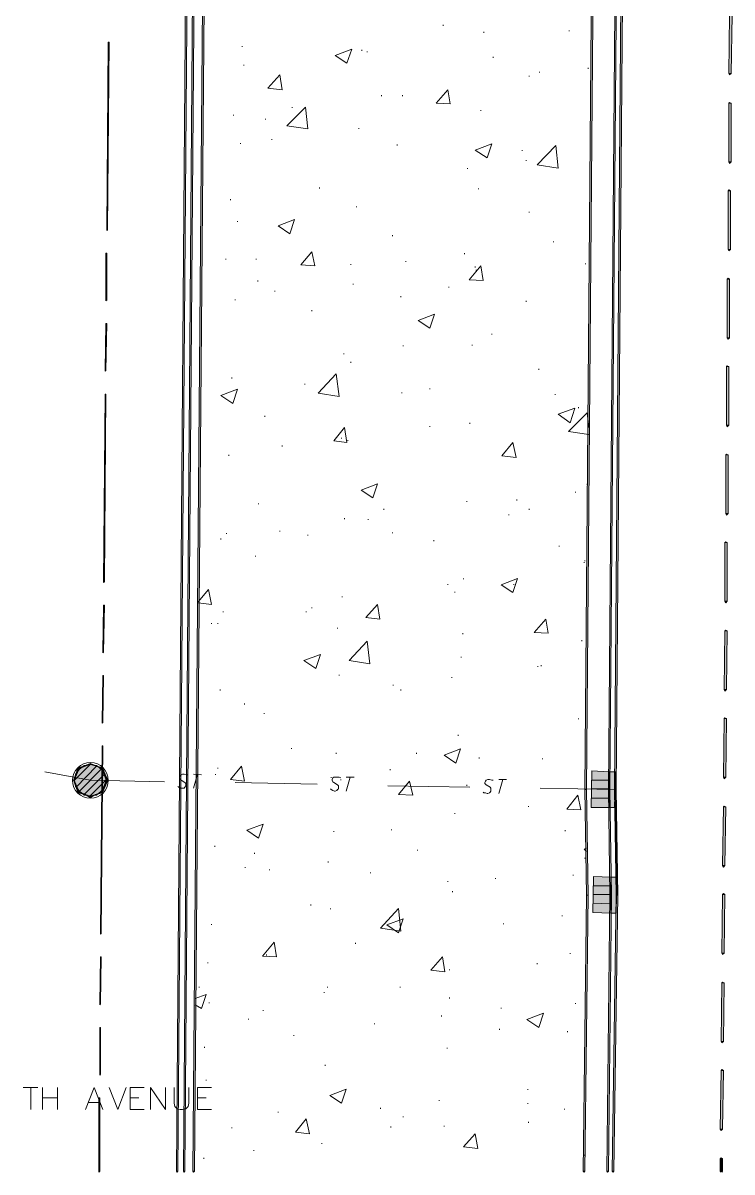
# Model space of a CAD drawing. Header units: inches. Extents: x 10 to 486, y 7 to 426.
# Drawn here: x 423.1 to 483.5, y 7.3 to 105.3 of the extents above; entities that cross this region are included whole.
import ezdxf

# ---------------------------------------------------------------- set-up
doc = ezdxf.new("R2010")
doc.units = ezdxf.units.IN
doc.header["$LTSCALE"] = 3
doc.header["$MEASUREMENT"] = 0
doc.layers.add('PDF_Geometry', color=7, linetype='Continuous', true_color=0x999999)
doc.layers.add('PDF_Solid Fills', color=7, linetype='Continuous')

msp = doc.modelspace()

# ---------------------------------------------------------------- hatches: boundary and pattern name
at = {"layer": 'PDF_Solid Fills', "true_color": 0x767676, "transparency": 33554559}
for points in [[(473.477, 340.55), (473.41, 340.55), (470.943, 39.95), (471.077, 39.95), (473.543, 340.55)], [(475.477, 340.55), (475.41, 340.55), (472.943, 39.95), (473.077, 39.95), (475.543, 340.55)], [(475.943, 340.55), (475.877, 340.55), (473.477, 39.95), (473.61, 39.95), (476.01, 340.55)], [(471.01, 39.95), (470.943, 39.95), (471.077, 30.95), (471.21, 30.95), (471.077, 39.95)], [(473.01, 39.95), (472.943, 39.95), (473.077, 30.95), (473.21, 30.95), (473.077, 39.95)], [(473.543, 39.95), (473.477, 39.95), (473.61, 30.95), (473.743, 30.95), (473.61, 39.95)], [(471.143, 30.95), (471.077, 30.95), (470.81, 7.417), (470.943, 7.417), (471.21, 30.95)], [(473.143, 30.95), (473.077, 30.95), (472.81, 7.417), (472.943, 7.417), (473.21, 30.95)], [(473.677, 30.95), (473.61, 30.95), (473.277, 7.417), (473.41, 7.417), (473.743, 30.95)]]:
    msp.add_hatch(color=8, dxfattribs=at).paths.add_polyline_path(points)
at = {"layer": 'PDF_Solid Fills', "transparency": 33554559}
for points in [[(483.277, 101.017), (483.41, 101.017), (483.477, 106.017), (483.277, 106.017), (483.21, 101.017)], [(483.277, 93.483), (483.41, 93.483), (483.41, 98.483), (483.21, 98.483), (483.21, 93.483)], [(483.21, 86.017), (483.343, 86.017), (483.343, 91.017), (483.143, 91.017), (483.143, 86.017)], [(483.143, 78.483), (483.277, 78.483), (483.277, 83.483), (483.077, 83.483), (483.077, 78.483)], [(483.077, 71.017), (483.21, 71.017), (483.21, 76.017), (483.01, 76.017), (483.01, 71.017)], [(483.01, 63.483), (483.143, 63.483), (483.143, 68.483), (482.943, 68.483), (482.943, 63.483)], [(482.943, 56.017), (483.077, 56.017), (483.077, 61.017), (482.877, 61.017), (482.877, 56.017)], [(482.877, 48.483), (483.01, 48.483), (483.077, 53.483), (482.877, 53.483), (482.81, 48.483)], [(482.81, 41.017), (482.943, 41.017), (483.01, 46.017), (482.81, 46.017), (482.743, 41.017)], [(482.743, 33.483), (482.877, 33.483), (482.943, 38.483), (482.743, 38.483), (482.677, 33.483)], [(482.677, 26.017), (482.81, 26.017), (482.877, 31.017), (482.677, 31.017), (482.61, 26.017)], [(482.61, 18.483), (482.743, 18.483), (482.81, 23.483), (482.61, 23.483), (482.543, 18.483)], [(482.543, 11.017), (482.677, 11.017), (482.743, 16.017), (482.543, 16.017), (482.477, 11.017)], [(482.543, 7.417), (482.677, 7.417), (482.677, 8.483), (482.477, 8.483), (482.477, 7.417)]]:
    msp.add_hatch(color=256, dxfattribs=at).paths.add_polyline_path(points)

# ---------------------------------------------------------------- linework, layer by layer
at = {"layer": 'PDF_Geometry', "color": 8, "lineweight": 5, "true_color": 0x767676}
for points in [[(473.477, 340.55), (473.41, 340.55), (470.943, 39.95), (471.077, 39.95), (473.543, 340.55)], [(475.477, 340.55), (475.41, 340.55), (472.943, 39.95), (473.077, 39.95), (475.543, 340.55)], [(475.943, 340.55), (475.877, 340.55), (473.477, 39.95), (473.61, 39.95), (476.01, 340.55)], [(436.143, 7.417), (436.277, 7.417), (437.343, 144.95), (437.21, 144.95)], [(436.743, 7.417), (436.877, 7.417), (437.943, 144.75), (437.81, 144.75)], [(437.543, 7.417), (437.677, 7.417), (438.81, 144.617), (438.677, 144.617)], [(471.01, 39.95), (470.943, 39.95), (471.077, 30.95), (471.21, 30.95), (471.077, 39.95)], [(473.01, 39.95), (472.943, 39.95), (473.077, 30.95), (473.21, 30.95), (473.077, 39.95)], [(473.543, 39.95), (473.477, 39.95), (473.61, 30.95), (473.743, 30.95), (473.61, 39.95)], [(471.143, 30.95), (471.077, 30.95), (470.81, 7.417), (470.943, 7.417), (471.21, 30.95)], [(473.143, 30.95), (473.077, 30.95), (472.81, 7.417), (472.943, 7.417), (473.21, 30.95)], [(473.677, 30.95), (473.61, 30.95), (473.277, 7.417), (473.41, 7.417), (473.743, 30.95)]]:
    msp.add_lwpolyline(points, close=True, dxfattribs=at)
at = {"layer": 'PDF_Geometry', "color": 7, "lineweight": 5}
for points in [[(483.277, 101.017), (483.41, 101.017), (483.477, 106.017), (483.277, 106.017), (483.21, 101.017)], [(430.277, 87.683), (430.41, 103.683), (430.343, 103.683), (430.21, 87.683)], [(483.277, 93.483), (483.41, 93.483), (483.41, 98.483), (483.21, 98.483), (483.21, 93.483)], [(483.21, 86.017), (483.343, 86.017), (483.343, 91.017), (483.143, 91.017), (483.143, 86.017)], [(430.143, 85.683), (430.143, 81.683), (430.21, 81.683), (430.21, 85.683)], [(483.143, 78.483), (483.277, 78.483), (483.277, 83.483), (483.077, 83.483), (483.077, 78.483)], [(430.143, 75.683), (430.21, 79.683), (430.143, 79.683), (430.077, 75.683)], [(483.077, 71.017), (483.21, 71.017), (483.21, 76.017), (483.01, 76.017), (483.01, 71.017)], [(430.01, 57.683), (430.143, 73.683), (430.077, 73.683), (429.943, 57.683)], [(483.01, 63.483), (483.143, 63.483), (483.143, 68.483), (482.943, 68.483), (482.943, 63.483)], [(482.943, 56.017), (483.077, 56.017), (483.077, 61.017), (482.877, 61.017), (482.877, 56.017)], [(429.943, 51.683), (430.01, 55.683), (429.943, 55.683), (429.877, 51.683)], [(482.877, 48.483), (483.01, 48.483), (483.077, 53.483), (482.877, 53.483), (482.81, 48.483)], [(429.877, 45.683), (429.943, 49.683), (429.877, 49.683), (429.81, 45.683)], [(482.81, 41.017), (482.943, 41.017), (483.01, 46.017), (482.81, 46.017), (482.743, 41.017)], [(429.743, 27.683), (429.877, 43.683), (429.81, 43.683), (429.677, 27.683)], [(482.743, 33.483), (482.877, 33.483), (482.943, 38.483), (482.743, 38.483), (482.677, 33.483)], [(482.677, 26.017), (482.81, 26.017), (482.877, 31.017), (482.677, 31.017), (482.61, 26.017)], [(429.677, 21.683), (429.743, 25.683), (429.677, 25.683), (429.61, 21.683)], [(482.61, 18.483), (482.743, 18.483), (482.81, 23.483), (482.61, 23.483), (482.543, 18.483)], [(429.61, 19.683), (429.61, 15.683), (429.677, 15.683), (429.677, 19.683)], [(482.543, 11.017), (482.677, 11.017), (482.743, 16.017), (482.543, 16.017), (482.477, 11.017)], [(429.543, 13.683), (429.543, 7.417), (429.61, 7.417), (429.61, 13.683)], [(482.543, 7.417), (482.677, 7.417), (482.677, 8.483), (482.477, 8.483), (482.477, 7.417)]]:
    msp.add_lwpolyline(points, close=True, dxfattribs=at)
at = {"layer": 'PDF_Geometry', "lineweight": 13}
for points in [[(458.877, 105.15), (458.877, 105.083)], [(462.343, 104.55), (462.343, 104.483)], [(469.61, 104.683), (469.61, 104.617)], [(441.743, 103.35), (441.743, 103.283)], [(451.943, 103.017), (451.943, 102.95)], [(452.41, 102.883), (452.41, 102.817)], [(463.143, 102.417), (463.143, 102.35)], [(441.877, 101.75), (441.877, 101.683)], [(467.077, 101.15), (467.077, 101.083)], [(471.21, 101.483), (471.21, 101.417)], [(466.21, 100.817), (466.21, 100.75)], [(453.61, 99.15), (453.61, 99.083)], [(455.41, 99.15), (455.41, 99.083)], [(446.01, 98.15), (446.01, 98.083)], [(441.01, 97.483), (441.01, 97.417)], [(443.743, 97.15), (443.743, 97.083)], [(462.077, 97.883), (462.077, 97.817)], [(451.677, 96.35), (451.677, 96.283)], [(441.61, 95.083), (441.61, 95.017)], [(444.277, 95.417), (444.277, 95.35)], [(454.943, 94.95), (454.943, 94.883)], [(465.61, 94.483), (465.61, 94.417)], [(465.943, 93.617), (465.943, 93.55)], [(460.943, 92.95), (460.943, 92.883)], [(448.343, 91.283), (448.343, 91.217)], [(461.877, 91.217), (461.877, 91.15)], [(440.743, 90.283), (440.743, 90.217)], [(451.477, 89.683), (451.477, 89.617)], [(466.21, 89.217), (466.21, 89.15)], [(441.343, 88.417), (441.343, 88.35)], [(454.543, 87.217), (454.543, 87.15)], [(468.277, 86.683), (468.277, 86.617)], [(460.677, 85.683), (460.677, 85.617)], [(440.343, 85.217), (440.343, 85.15)], [(442.943, 85.217), (442.943, 85.15)], [(451.01, 84.75), (451.01, 84.683)], [(455.677, 85.017), (455.677, 84.95)], [(461.61, 84.55), (461.61, 84.483)], [(461.677, 84.283), (461.677, 84.217)], [(471.01, 84.817), (471.01, 84.75)], [(443.077, 83.35), (443.077, 83.283)], [(444.543, 82.483), (444.543, 82.417)], [(451.21, 83.083), (451.21, 83.017)], [(459.343, 82.817), (459.343, 82.75)], [(441.143, 81.75), (441.143, 81.683)], [(455.277, 82.017), (455.277, 81.95)], [(465.943, 81.617), (465.943, 81.55)], [(447.677, 80.817), (447.677, 80.75)], [(463.01, 78.817), (463.01, 78.75)], [(455.477, 77.817), (455.477, 77.75)], [(461.343, 77.883), (461.343, 77.817)], [(450.41, 77.15), (450.41, 77.083)], [(451.01, 76.417), (451.01, 76.35)], [(467.01, 75.817), (467.01, 75.75)], [(440.877, 75.083), (440.877, 75.017)], [(447.077, 74.55), (447.077, 74.483)], [(455.343, 73.817), (455.343, 73.75)], [(457.743, 74.15), (457.743, 74.083)], [(468.41, 73.683), (468.41, 73.617)], [(470.41, 72.55), (470.41, 72.483)], [(443.677, 71.817), (443.677, 71.75)], [(471.277, 70.217), (469.543, 70.483), (471.143, 72.083), (471.277, 70.817)], [(457.743, 70.95), (457.743, 70.883)], [(461.143, 71.217), (461.143, 71.15)], [(450.21, 69.95), (450.21, 69.883)], [(450.743, 69.75), (450.743, 69.683)], [(445.143, 69.283), (445.143, 69.217)], [(440.61, 68.483), (440.61, 68.417)], [(471.143, 66.017), (471.143, 65.95)], [(465.143, 64.683), (465.143, 64.617)], [(470.143, 65.35), (470.143, 65.283)], [(443.143, 64.35), (443.143, 64.283)], [(453.81, 63.883), (453.81, 63.817)], [(460.877, 64.55), (460.877, 64.483)], [(466.21, 63.883), (466.21, 63.817)], [(450.477, 63.083), (450.477, 63.017)], [(452.477, 63.017), (452.477, 62.95)], [(464.477, 63.417), (464.477, 63.35)], [(440.41, 61.817), (440.41, 61.75)], [(444.943, 62.017), (444.943, 61.95)], [(454.543, 61.883), (454.543, 61.817)], [(439.943, 61.35), (439.943, 61.283)], [(447.343, 61.683), (447.343, 61.617)], [(458.077, 61.217), (458.077, 61.15)], [(468.743, 60.75), (468.743, 60.683)], [(442.877, 59.883), (442.877, 59.817)], [(470.877, 59.35), (470.877, 59.283)], [(470.943, 59.483), (470.943, 59.417)], [(460.61, 57.95), (460.61, 57.883)], [(438.01, 55.95), (438.877, 57.017), (439.143, 55.75), (438.01, 55.883)], [(459.277, 57.483), (459.277, 57.417)], [(464.877, 57.483), (464.877, 57.417)], [(450.277, 56.417), (450.277, 56.35)], [(459.877, 56.817), (459.877, 56.75)], [(440.143, 55.15), (440.143, 55.083)], [(447.21, 55.15), (447.21, 55.083)], [(447.677, 55.483), (447.677, 55.417)], [(439.143, 54.15), (439.143, 54.083)], [(439.677, 54.15), (439.677, 54.083)], [(449.877, 53.75), (449.877, 53.683)], [(460.543, 53.283), (460.543, 53.217)], [(470.677, 52.683), (470.677, 52.617)], [(460.41, 51.283), (460.41, 51.217)], [(466.943, 50.483), (466.943, 50.417)], [(467.21, 50.55), (467.21, 50.483)], [(450.01, 49.75), (450.01, 49.683)], [(459.61, 49.55), (459.61, 49.483)], [(439.877, 48.483), (439.877, 48.417)], [(454.61, 48.883), (454.61, 48.817)], [(455.277, 48.483), (455.277, 48.417)], [(441.943, 47.283), (441.943, 47.217)], [(443.61, 46.483), (443.61, 46.417)], [(470.41, 46.017), (470.41, 45.95)], [(460.143, 44.617), (460.143, 44.55)], [(445.943, 43.483), (445.943, 43.417)], [(449.743, 43.083), (449.743, 43.017)], [(456.61, 43.083), (456.61, 43.017)], [(461.943, 42.683), (461.943, 42.617)], [(467.343, 42.617), (467.343, 42.55)], [(424.943, 41.483), (428.81, 40.75), (435.143, 40.617)], [(427.477, 40.75), (428.81, 42.083)], [(428.81, 39.417), (430.143, 40.75), (430.077, 41.283), (429.743, 41.683), (429.343, 42.017), (428.81, 42.083), (428.277, 42.017), (427.877, 41.683), (427.543, 41.283), (427.477, 40.75), (427.543, 40.217), (427.877, 39.817), (428.277, 39.483), (428.81, 39.417), (429.343, 39.483), (429.743, 39.817), (430.077, 40.217), (430.143, 40.75)], [(427.61, 40.15), (429.343, 41.95)], [(427.877, 39.817), (429.743, 41.683)], [(428.277, 39.55), (430.01, 41.283)], [(436.277, 40.217), (436.343, 40.15), (436.477, 40.083), (436.81, 40.083), (436.877, 40.15), (436.943, 40.283), (436.943, 40.483), (436.877, 40.55), (436.543, 40.75), (436.477, 40.817), (436.41, 40.95), (436.41, 41.017), (436.477, 41.15), (436.543, 41.217), (436.677, 41.283), (436.81, 41.283), (437.01, 41.217), (437.143, 41.217)], [(437.61, 40.083), (437.943, 41.283)], [(437.61, 41.283), (438.277, 41.217)], [(439.477, 41.283), (439.477, 41.217)], [(439.677, 41.817), (439.677, 41.75)], [(454.343, 41.683), (454.343, 41.617)], [(441.143, 40.55), (448.143, 40.417)], [(449.277, 40.017), (449.343, 39.95), (449.477, 39.883), (449.61, 39.817), (449.677, 39.817), (449.81, 39.883), (449.877, 39.95), (449.943, 40.017), (449.943, 40.283), (449.877, 40.35), (449.543, 40.55), (449.477, 40.617), (449.41, 40.75), (449.41, 40.817), (449.477, 40.95), (449.543, 41.017), (450.01, 41.017), (450.143, 40.95)], [(449.343, 41.017), (449.343, 40.95)], [(450.143, 40.817), (450.143, 40.75)], [(450.61, 39.817), (450.943, 41.017)], [(450.61, 41.017), (451.277, 41.017)], [(454.143, 40.283), (461.143, 40.15)], [(460.877, 40.35), (460.877, 40.283)], [(462.277, 39.75), (462.343, 39.683), (462.477, 39.683), (462.61, 39.617), (462.677, 39.617), (462.81, 39.683), (462.877, 39.75), (462.943, 39.817), (462.943, 40.083), (462.877, 40.15), (462.543, 40.35), (462.477, 40.417), (462.41, 40.483), (462.41, 40.55), (462.477, 40.683), (462.543, 40.75), (462.677, 40.817), (462.81, 40.817), (463.01, 40.75), (463.143, 40.75)], [(463.61, 39.617), (463.943, 40.817)], [(463.61, 40.817), (464.277, 40.817)], [(473.01, 40.75), (471.543, 40.75)], [(467.143, 40.083), (473.543, 39.95), (473.677, 30.95)], [(470.21, 39.35), (470.21, 39.283)], [(473.01, 39.217), (471.477, 39.217)], [(473.01, 40.017), (471.543, 40.017)], [(466.143, 38.55), (466.143, 38.483)], [(459.877, 37.95), (459.877, 37.883)], [(449.543, 36.417), (449.543, 36.35)], [(454.477, 36.55), (454.477, 36.483)], [(469.277, 36.483), (469.277, 36.417)], [(439.41, 35.15), (439.41, 35.083)], [(442.81, 34.55), (442.81, 34.483)], [(456.677, 34.817), (456.677, 34.75)], [(471.077, 34.683), (470.877, 34.883), (471.077, 34.95)], [(442.01, 33.35), (442.01, 33.283)], [(449.077, 33.817), (449.077, 33.75)], [(470.943, 34.15), (470.943, 34.083)], [(444.077, 33.15), (444.077, 33.083)], [(452.677, 32.883), (452.677, 32.817)], [(463.343, 32.417), (463.343, 32.35)], [(469.943, 32.683), (469.943, 32.617)], [(459.277, 32.15), (459.277, 32.083)], [(473.143, 31.75), (471.677, 31.75)], [(459.677, 31.283), (459.677, 31.217)], [(473.143, 31.017), (471.677, 31.017)], [(447.61, 30.15), (447.61, 30.083)], [(449.277, 29.817), (449.277, 29.75)], [(473.143, 30.217), (471.61, 30.283)], [(439.143, 28.483), (439.143, 28.417)], [(464.01, 28.55), (464.01, 28.483)], [(469.01, 29.217), (469.01, 29.15)], [(451.41, 26.883), (451.41, 26.817)], [(443.81, 25.883), (443.81, 25.817)], [(469.677, 26.017), (469.677, 25.95)], [(438.81, 25.217), (438.81, 25.15)], [(459.41, 24.617), (459.41, 24.55)], [(466.877, 25.15), (466.877, 25.083)], [(438.077, 23.15), (438.077, 23.083)], [(448.743, 22.683), (448.743, 22.617)], [(449.01, 23.15), (449.01, 23.083)], [(455.21, 23.15), (455.21, 23.083)], [(437.743, 22.15), (438.677, 22.483), (438.277, 21.283), (437.743, 21.617)], [(438.943, 21.817), (438.943, 21.75)], [(459.41, 22.217), (459.41, 22.15)], [(470.143, 21.75), (470.143, 21.683)], [(443.543, 21.15), (443.543, 21.083)], [(458.743, 20.683), (458.743, 20.617)], [(463.81, 21.35), (463.81, 21.283)], [(442.277, 20.417), (442.277, 20.35)], [(453.01, 20.017), (453.01, 19.95)], [(446.143, 19.017), (446.143, 18.95)], [(463.677, 19.55), (463.677, 19.483)], [(469.477, 19.35), (469.477, 19.283)], [(438.543, 18.017), (438.543, 17.95)], [(459.21, 17.95), (459.21, 17.883)], [(448.81, 16.483), (448.81, 16.417)], [(438.677, 15.217), (438.677, 15.15)], [(466.077, 14.417), (466.077, 14.35)], [(453.543, 12.817), (453.543, 12.75)], [(458.543, 13.483), (458.543, 13.417)], [(466.077, 13.217), (466.077, 13.15)], [(469.21, 12.75), (469.21, 12.683)], [(444.81, 12.483), (444.81, 12.417)], [(455.477, 12.083), (455.477, 12.017)], [(440.877, 11.15), (440.877, 11.083)], [(454.41, 11.217), (454.41, 11.15)], [(458.943, 11.283), (458.943, 11.217)], [(466.143, 11.617), (466.143, 11.55)], [(448.543, 9.817), (448.543, 9.75)], [(442.743, 9.217), (442.743, 9.15)], [(438.477, 8.55), (438.477, 8.483)], [(470.877, 8.817), (470.877, 8.75)]]:
    msp.add_lwpolyline(points, dxfattribs=at)
at = {"layer": 'PDF_Geometry', "color": 7, "lineweight": 5}
for points in [[(430.343, 103.683), (430.41, 103.683)], [(483.41, 101.017), (483.277, 100.883), (483.21, 101.017)], [(483.21, 98.483), (483.277, 98.55), (483.41, 98.483)], [(483.41, 93.483), (483.277, 93.35), (483.21, 93.483)], [(483.143, 91.017), (483.21, 91.083), (483.343, 91.017)], [(430.277, 87.683), (430.21, 87.617), (430.21, 87.683)], [(430.143, 85.683), (430.21, 85.683)], [(483.343, 86.017), (483.21, 85.883), (483.143, 86.017)], [(483.077, 83.483), (483.143, 83.55), (483.277, 83.483)], [(430.21, 81.683), (430.143, 81.617), (430.143, 81.683)], [(430.143, 79.683), (430.21, 79.683)], [(483.277, 78.483), (483.143, 78.35), (483.077, 78.483)], [(430.143, 75.683), (430.077, 75.617), (430.077, 75.683)], [(483.01, 76.017), (483.077, 76.083), (483.21, 76.017)], [(430.077, 73.683), (430.143, 73.683)], [(483.21, 71.017), (483.077, 70.883), (483.01, 71.017)], [(482.943, 68.483), (483.01, 68.55), (483.143, 68.483)], [(483.143, 63.483), (483.01, 63.35), (482.943, 63.483)], [(482.877, 61.017), (482.943, 61.083), (483.077, 61.017)], [(430.01, 57.683), (429.943, 57.617), (429.943, 57.683)], [(483.077, 56.017), (482.943, 55.883), (482.877, 56.017)], [(429.943, 55.683), (430.01, 55.683)], [(482.877, 53.483), (482.943, 53.55), (483.077, 53.483)], [(429.943, 51.683), (429.877, 51.617), (429.877, 51.683)], [(429.877, 49.683), (429.943, 49.683)], [(483.01, 48.483), (482.877, 48.35), (482.81, 48.483)], [(482.81, 46.017), (482.877, 46.083), (483.01, 46.017)], [(429.877, 45.683), (429.81, 45.617), (429.81, 45.683)], [(429.81, 43.683), (429.877, 43.683)], [(482.943, 41.017), (482.81, 40.883), (482.743, 41.017)], [(482.743, 38.483), (482.81, 38.55), (482.943, 38.483)], [(482.877, 33.483), (482.743, 33.35), (482.677, 33.483)], [(482.677, 31.017), (482.743, 31.083), (482.877, 31.017)], [(429.743, 27.683), (429.677, 27.617), (429.677, 27.683)], [(429.677, 25.683), (429.743, 25.683)], [(482.81, 26.017), (482.677, 25.883), (482.61, 26.017)], [(482.61, 23.483), (482.677, 23.55), (482.81, 23.483)], [(429.677, 21.683), (429.61, 21.617), (429.61, 21.683)], [(429.61, 19.683), (429.677, 19.683)], [(482.743, 18.483), (482.61, 18.35), (482.543, 18.483)], [(429.677, 15.683), (429.61, 15.617), (429.61, 15.683)], [(482.543, 16.017), (482.61, 16.083), (482.743, 16.017)], [(429.543, 13.683), (429.61, 13.683)], [(482.677, 11.017), (482.543, 10.883), (482.477, 11.017)], [(482.477, 8.483), (482.543, 8.55), (482.677, 8.483)], [(429.61, 7.417), (429.543, 7.35), (429.543, 7.417)], [(482.543, 7.35), (482.477, 7.417)], [(482.677, 7.417), (482.61, 7.35)]]:
    msp.add_lwpolyline(points, dxfattribs=at)
at = {"layer": 'PDF_Geometry', "lineweight": 13}
for points in [[(451.077, 103.083), (450.677, 101.883), (449.677, 102.55)], [(444.943, 100.883), (445.143, 99.617), (443.943, 99.75)], [(459.277, 99.617), (459.477, 98.417), (458.277, 98.483)], [(447.343, 96.283), (445.543, 96.55), (447.143, 98.15)], [(463.01, 95.017), (462.61, 93.817), (461.61, 94.483)], [(468.677, 92.95), (466.877, 93.217), (468.477, 94.883)], [(446.21, 88.55), (445.81, 87.35), (444.81, 88.017)], [(447.677, 85.817), (447.943, 84.617), (446.743, 84.683)], [(462.077, 84.617), (462.277, 83.35), (461.077, 83.417)], [(458.143, 80.483), (457.743, 79.283), (456.743, 79.95)], [(450.01, 73.483), (448.21, 73.75), (449.743, 75.417)], [(441.343, 74.083), (440.943, 72.883), (439.943, 73.55)], [(470.077, 72.483), (469.677, 71.217), (468.677, 71.95)], [(450.477, 70.817), (450.677, 69.55), (449.543, 69.683)], [(464.81, 69.55), (465.077, 68.283), (463.877, 68.417)], [(453.277, 66.017), (452.877, 64.817), (451.877, 65.483)], [(465.21, 57.95), (464.81, 56.75), (463.81, 57.417)], [(453.277, 55.75), (453.477, 54.483), (452.277, 54.617)], [(467.61, 54.483), (467.81, 53.283), (466.61, 53.35)], [(452.61, 50.683), (450.877, 50.95), (452.41, 52.617)], [(448.41, 51.483), (448.01, 50.283), (447.01, 50.95)], [(460.343, 43.417), (459.943, 42.217), (458.943, 42.883)], [(441.677, 41.95), (441.943, 40.683), (440.743, 40.817)], [(473.01, 41.483), (473.01, 38.417), (471.477, 38.417), (471.543, 41.55)], [(473.543, 41.483), (473.477, 38.417), (473.01, 38.417), (473.01, 41.483)], [(456.01, 40.683), (456.277, 39.483), (455.077, 39.55)], [(470.343, 39.483), (470.61, 38.217), (469.41, 38.283)], [(443.543, 37.017), (443.143, 35.817), (442.143, 36.483)], [(473.143, 32.483), (473.143, 29.417), (471.61, 29.483), (471.677, 32.55)], [(473.677, 32.483), (473.61, 29.417), (473.143, 29.417), (473.143, 32.483)], [(455.277, 27.883), (453.543, 28.15), (455.077, 29.817)], [(455.477, 28.95), (455.077, 27.75), (454.077, 28.417)], [(444.477, 26.95), (444.677, 25.683), (443.477, 25.75)], [(458.81, 25.683), (459.01, 24.417), (457.81, 24.55)], [(467.41, 20.883), (467.01, 19.683), (466.01, 20.35)], [(450.61, 14.417), (450.21, 13.217), (449.21, 13.883)], [(447.21, 11.883), (447.477, 10.617), (446.277, 10.75)], [(461.61, 10.617), (461.81, 9.35), (460.61, 9.483)]]:
    msp.add_lwpolyline(points, close=True, dxfattribs=at)
at = {"layer": 'PDF_Geometry', "color": 8, "lineweight": 5, "true_color": 0x767676}
for points in [[(470.943, 39.95), (470.943, 39.95)], [(472.943, 39.95), (472.943, 39.95)], [(473.477, 39.95), (473.477, 39.95)], [(471.21, 30.95), (471.21, 30.95)], [(473.21, 30.95), (473.21, 30.95)], [(473.743, 30.95), (473.743, 30.95)], [(436.277, 7.417), (436.21, 7.35), (436.143, 7.417)], [(436.877, 7.417), (436.81, 7.35), (436.743, 7.417)], [(437.677, 7.417), (437.61, 7.35), (437.543, 7.417)], [(470.943, 7.417), (470.877, 7.35), (470.81, 7.417)], [(472.943, 7.417), (472.877, 7.35), (472.81, 7.417)], [(473.41, 7.417), (473.343, 7.35), (473.277, 7.417)]]:
    msp.add_lwpolyline(points, dxfattribs=at)
at = {"layer": 'PDF_Geometry', "color": 7, "lineweight": 13}
for points in [[(423.077, 14.55), (424.343, 14.55)], [(423.743, 14.55), (423.743, 12.683)], [(424.743, 12.683), (424.743, 14.55)], [(426.01, 14.55), (426.01, 12.683)], [(428.41, 12.683), (429.143, 14.55), (429.877, 12.683)], [(430.41, 14.55), (431.143, 12.683), (431.877, 14.55)], [(433.41, 12.683), (432.21, 12.683), (432.21, 14.55), (433.41, 14.55)], [(433.943, 12.683), (433.943, 14.55), (435.21, 12.683), (435.21, 14.55)], [(435.943, 14.55), (435.943, 13.217), (436.01, 12.95), (436.21, 12.75), (436.477, 12.683), (436.677, 12.683), (436.943, 12.75), (437.143, 12.95), (437.21, 13.217), (437.21, 14.55)], [(439.143, 12.683), (437.943, 12.683), (437.943, 14.55), (439.143, 14.55)], [(424.743, 13.683), (426.01, 13.683)], [(428.677, 13.283), (429.61, 13.283)], [(432.21, 13.683), (432.943, 13.683)], [(437.943, 13.683), (438.677, 13.683)]]:
    msp.add_lwpolyline(points, dxfattribs=at)
at = {"layer": 'PDF_Geometry', "lineweight": 13}
msp.add_circle((428.82, 40.74), 1.523, dxfattribs=at)
at = {"layer": 'PDF_Solid Fills', "color": 8, "lineweight": 5, "true_color": 0x767676, "transparency": 33554559}
for points in [[(436.143, 7.417), (436.277, 7.417), (437.21, 144.95), (437.343, 144.95)], [(436.743, 7.417), (436.877, 7.417), (437.81, 144.75), (437.943, 144.75)], [(437.543, 7.417), (437.677, 7.417), (438.677, 144.617), (438.81, 144.617)], [(436.21, 7.417), (436.277, 7.417), (436.143, 7.417), (436.21, 7.35)], [(436.81, 7.417), (436.877, 7.417), (436.743, 7.417), (436.81, 7.35)], [(437.61, 7.417), (437.677, 7.417), (437.543, 7.417), (437.61, 7.35)], [(470.943, 7.417), (470.877, 7.35), (470.877, 7.417), (470.81, 7.417)], [(472.943, 7.417), (472.877, 7.35), (472.877, 7.417), (472.81, 7.417)], [(473.41, 7.417), (473.343, 7.35), (473.343, 7.417), (473.277, 7.417)]]:
    msp.add_solid(points, dxfattribs=at)
at = {"layer": 'PDF_Solid Fills', "lineweight": 5, "transparency": 33554559}
for points in [[(430.21, 87.683), (430.277, 87.683), (430.343, 103.683), (430.41, 103.683)], [(483.41, 101.017), (483.277, 100.883), (483.277, 101.017), (483.21, 101.017)], [(483.21, 98.483), (483.277, 98.55), (483.277, 98.483), (483.41, 98.483)], [(483.41, 93.483), (483.277, 93.35), (483.277, 93.483), (483.21, 93.483)], [(483.143, 91.017), (483.21, 91.083), (483.21, 91.017), (483.343, 91.017)], [(430.277, 87.683), (430.21, 87.617), (430.21, 87.683)], [(430.143, 81.683), (430.21, 81.683), (430.143, 85.683), (430.21, 85.683)], [(483.343, 86.017), (483.21, 85.883), (483.21, 86.017), (483.143, 86.017)], [(483.077, 83.483), (483.143, 83.55), (483.143, 83.483), (483.277, 83.483)], [(430.21, 81.683), (430.143, 81.617), (430.143, 81.683)], [(430.077, 75.683), (430.143, 75.683), (430.143, 79.683), (430.21, 79.683)], [(483.277, 78.483), (483.143, 78.35), (483.143, 78.483), (483.077, 78.483)], [(430.143, 75.683), (430.077, 75.617), (430.077, 75.683)], [(483.01, 76.017), (483.077, 76.083), (483.077, 76.017), (483.21, 76.017)], [(429.943, 57.683), (430.01, 57.683), (430.077, 73.683), (430.143, 73.683)], [(483.21, 71.017), (483.077, 70.883), (483.077, 71.017), (483.01, 71.017)], [(482.943, 68.483), (483.01, 68.55), (483.01, 68.483), (483.143, 68.483)], [(483.143, 63.483), (483.01, 63.35), (483.01, 63.483), (482.943, 63.483)], [(482.877, 61.017), (482.943, 61.083), (482.943, 61.017), (483.077, 61.017)], [(430.01, 57.683), (429.943, 57.617), (429.943, 57.683)], [(483.077, 56.017), (482.943, 55.883), (482.943, 56.017), (482.877, 56.017)], [(429.877, 51.683), (429.943, 51.683), (429.943, 55.683), (430.01, 55.683)], [(482.877, 53.483), (482.943, 53.55), (482.943, 53.483), (483.077, 53.483)], [(429.943, 51.683), (429.877, 51.617), (429.877, 51.683)], [(429.81, 45.683), (429.877, 45.683), (429.877, 49.683), (429.943, 49.683)], [(483.01, 48.483), (482.877, 48.35), (482.877, 48.483), (482.81, 48.483)], [(482.81, 46.017), (482.877, 46.083), (482.877, 46.017), (483.01, 46.017)], [(429.877, 45.683), (429.81, 45.617), (429.81, 45.683)], [(429.677, 27.683), (429.743, 27.683), (429.81, 43.683), (429.877, 43.683)], [(482.943, 41.017), (482.81, 40.883), (482.81, 41.017), (482.743, 41.017)], [(482.743, 38.483), (482.81, 38.55), (482.81, 38.483), (482.943, 38.483)], [(482.877, 33.483), (482.743, 33.35), (482.743, 33.483), (482.677, 33.483)], [(482.677, 31.017), (482.743, 31.083), (482.743, 31.017), (482.877, 31.017)], [(429.743, 27.683), (429.677, 27.617), (429.677, 27.683)], [(429.61, 21.683), (429.677, 21.683), (429.677, 25.683), (429.743, 25.683)], [(482.81, 26.017), (482.677, 25.883), (482.677, 26.017), (482.61, 26.017)], [(482.61, 23.483), (482.677, 23.55), (482.677, 23.483), (482.81, 23.483)], [(429.677, 21.683), (429.61, 21.617), (429.61, 21.683)], [(429.61, 15.683), (429.677, 15.683), (429.61, 19.683), (429.677, 19.683)], [(482.743, 18.483), (482.61, 18.35), (482.61, 18.483), (482.543, 18.483)], [(429.677, 15.683), (429.61, 15.617), (429.61, 15.683)], [(482.543, 16.017), (482.61, 16.083), (482.61, 16.017), (482.743, 16.017)], [(429.543, 7.417), (429.61, 7.417), (429.543, 13.683), (429.61, 13.683)], [(482.677, 11.017), (482.543, 10.883), (482.543, 11.017), (482.477, 11.017)], [(482.477, 8.483), (482.543, 8.55), (482.543, 8.483), (482.677, 8.483)], [(482.477, 7.417), (482.677, 7.417), (482.543, 7.35)], [(482.677, 7.417), (482.61, 7.35), (482.543, 7.35)]]:
    msp.add_solid(points, dxfattribs=at)
at = {"layer": 'PDF_Solid Fills', "color": 253, "lineweight": 5, "true_color": 0x999999, "transparency": 33554559}
for points in [[(428.81, 42.217), (428.477, 42.083), (429.143, 42.083)], [(427.677, 41.683), (427.343, 40.75), (427.477, 40.75)], [(427.677, 41.683), (427.877, 41.683), (427.477, 40.75)], [(427.743, 41.817), (427.677, 41.683), (427.877, 41.683)], [(428.477, 42.083), (427.743, 41.817), (428.143, 41.817)], [(427.743, 41.817), (428.143, 41.817), (427.877, 41.683)], [(428.477, 42.083), (428.81, 42.083), (428.143, 41.817)], [(428.81, 42.083), (429.543, 41.817), (429.877, 41.817)], [(428.81, 42.083), (429.143, 42.083), (429.877, 41.817)], [(429.543, 41.817), (429.743, 41.683), (429.943, 41.683)], [(429.543, 41.817), (429.877, 41.817), (429.943, 41.683)], [(429.743, 41.683), (430.143, 40.75), (430.343, 40.75)], [(429.743, 41.683), (429.943, 41.683), (430.343, 40.75)], [(427.343, 40.75), (427.677, 39.817), (427.877, 39.817)], [(427.343, 40.75), (427.477, 40.75), (427.877, 39.817)], [(430.143, 40.75), (429.743, 39.817), (429.943, 39.817)], [(430.143, 40.75), (430.343, 40.75), (429.943, 39.817)], [(427.677, 39.817), (427.743, 39.683), (428.143, 39.683)], [(427.677, 39.817), (427.877, 39.817), (428.143, 39.683)], [(427.743, 39.683), (428.477, 39.417), (428.81, 39.417)], [(427.743, 39.683), (428.143, 39.683), (428.81, 39.417)], [(428.477, 39.417), (429.143, 39.417), (428.81, 39.217)], [(429.543, 39.683), (428.81, 39.417), (429.143, 39.417)], [(429.543, 39.683), (429.877, 39.683), (429.143, 39.417)], [(429.743, 39.817), (429.543, 39.683), (429.877, 39.683)], [(429.743, 39.817), (429.943, 39.817), (429.877, 39.683)]]:
    msp.add_solid(points, dxfattribs=at)
at = {"layer": 'PDF_Solid Fills', "color": 7, "lineweight": 5, "true_color": 0xfafafa, "transparency": 33554559}
for points in [[(427.877, 41.683), (427.477, 40.75), (430.143, 40.75)], [(428.81, 42.083), (427.877, 41.683), (429.743, 41.683)], [(427.877, 41.683), (429.743, 41.683), (430.143, 40.75)], [(427.477, 40.75), (427.877, 39.817), (429.743, 39.817)], [(427.477, 40.75), (430.143, 40.75), (429.743, 39.817)], [(427.877, 39.817), (429.743, 39.817), (428.81, 39.417)]]:
    msp.add_solid(points, dxfattribs=at)
at = {"layer": 'PDF_Solid Fills', "color": 7, "lineweight": 13, "true_color": 0xfafafa, "transparency": 33554559}
for points in [[(473.01, 41.483), (471.543, 41.55), (471.477, 38.417)], [(473.01, 41.483), (473.01, 38.417), (471.477, 38.417)], [(473.143, 32.483), (471.677, 32.55), (471.61, 29.483)], [(473.143, 32.483), (473.143, 29.417), (471.61, 29.483)]]:
    msp.add_solid(points, dxfattribs=at)
at = {"layer": 'PDF_Solid Fills', "color": 253, "lineweight": 13, "true_color": 0x999999, "transparency": 33554559}
for points in [[(473.543, 41.483), (473.01, 41.483), (473.01, 38.417)], [(473.543, 41.483), (473.477, 38.417), (473.01, 38.417)], [(473.677, 32.483), (473.143, 32.483), (473.143, 29.417)], [(473.677, 32.483), (473.61, 29.417), (473.143, 29.417)]]:
    msp.add_solid(points, dxfattribs=at)
at = {"layer": 'PDF_Solid Fills', "lineweight": 13, "transparency": 33554559}
msp.add_solid([(429.61, 7.417), (429.543, 7.35), (429.543, 7.417)], dxfattribs=at)

doc.saveas('drawing.dxf')
